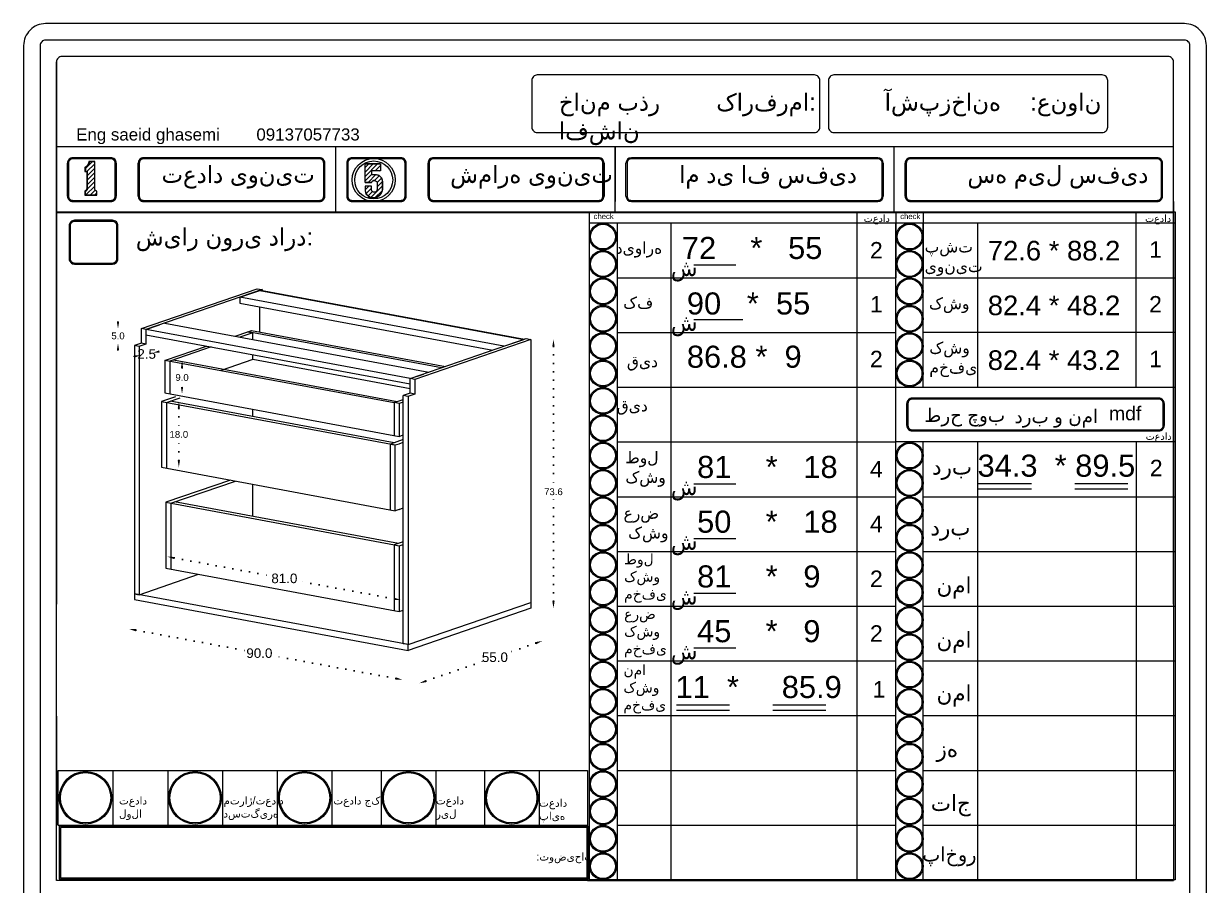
# Model space of a CAD drawing. Header units: inches. Extents: x -1979 to 7680, y -968 to 3127.
# Drawn here: x 2862 to 3294, y 2812.1 to 3126.9 of the extents above; entities that cross this region are included whole.
import ezdxf

# ---------------------------------------------------------------- set-up
doc = ezdxf.new("R2010")
doc.units = ezdxf.units.IN
doc.header["$MEASUREMENT"] = 0
doc.linetypes.add('ACAD_ISO07W100', pattern=[3, 0, -3])
doc.styles.get("Standard").update_dxf_attribs({"font": 'arial.ttf'})
doc.dimstyles.new('Copy of Standard', dxfattribs={"dimtxt": 2.5, "dimasz": 2.5, "dimexe": 0.18, "dimexo": 0.0625, "dimgap": 0.09, "dimtad": 0, "dimtih": 1, "dimtoh": 1, "dimdec": 1, "dimzin": 0, "dimdsep": 46, "dimtxsty": 'Standard', "dimcen": 0.09, "dimse1": 1, "dimse2": 1, "dimadec": 0, "dimazin": 0, "dimtfac": 1, "dimtdec": 1, "dimtix": 1, "dimtofl": 0, "dimtmove": 0, "dimatfit": 3, "dimfxl": 1, "dimtolj": 1, "dimtzin": 0, "dimarcsym": 0})
doc.dimstyles.get("Standard").update_dxf_attribs({"dimtxt": 3.5, "dimasz": 2.5, "dimexe": 0.18, "dimexo": 0.0625, "dimgap": 0.09, "dimtad": 0, "dimtih": 1, "dimtoh": 1, "dimdec": 1, "dimzin": 0, "dimdsep": 46, "dimtxsty": 'Standard', "dimcen": 0.09, "dimse1": 1, "dimse2": 1, "dimadec": 0, "dimazin": 0, "dimtfac": 1, "dimtdec": 1, "dimtix": 1, "dimtofl": 0, "dimtmove": 0, "dimatfit": 3, "dimfxl": 1, "dimtolj": 1, "dimtzin": 0, "dimarcsym": 0})

# ---------------------------------------------------------------- blocks, each defined once
blk = doc.blocks.new('*D132')
at = {"color": 0, "linetype": 'ACAD_ISO07W100', "lineweight": -2, "transparency": 16777216}
for p, q in [((3055.5, 3009.02), (3055.5, 2957.26)), ((3055.5, 2915.88), (3055.5, 2954.53))]:
    blk.add_line(p, q, dxfattribs=at)
at = {"color": 0, "transparency": 16777216}
for points in [[(3055.09, 3009.02), (3055.92, 3009.02), (3055.5, 3011.52)], [(3055.09, 2915.88), (3055.92, 2915.88), (3055.5, 2913.38)]]:
    blk.add_solid(points, dxfattribs=at)
at = {"layer": 'Defpoints', "color": 0, "transparency": 16777216}
for p in [(3047.29, 3011.52), (3055.5, 3011.52), (3047.29, 2913.38)]:
    blk.add_point(p, dxfattribs=at)
at = {"color": 0, "lineweight": 20, "transparency": 16777216, "insert": (3055.5, 2955.9), "char_height": 2.5, "attachment_point": 5}
blk.add_mtext('\\A1;73.6', dxfattribs=at)
blk = doc.blocks.new('*D133')
at = {"color": 0, "linetype": 'ACAD_ISO07W100', "lineweight": -2, "transparency": 16777216}
for p, q in [((3049.05, 2900.59), (3038.74, 2897.04)), ((3008.91, 2886.76), (3029.48, 2893.85))]:
    blk.add_line(p, q, dxfattribs=at)
at = {"color": 0, "transparency": 16777216}
for points in [[(3048.91, 2900.98), (3049.19, 2900.2), (3051.41, 2901.4)], [(3008.77, 2887.15), (3009.04, 2886.37), (3006.54, 2885.95)]]:
    blk.add_solid(points, dxfattribs=at)
at = {"layer": 'Defpoints', "color": 0, "transparency": 16777216}
for p in [(3047.29, 2913.38), (3002.42, 2897.92), (3006.54, 2885.95)]:
    blk.add_point(p, dxfattribs=at)
at = {"color": 0, "lineweight": 20, "transparency": 16777216, "insert": (3034.11, 2895.44), "char_height": 3.5, "attachment_point": 5}
blk.add_mtext('\\A1;55.0', dxfattribs=at)
blk = doc.blocks.new('*D134')
at = {"color": 0, "linetype": 'ACAD_ISO07W100', "lineweight": -2, "transparency": 16777216}
for p, q in [((2902.91, 2905.34), (2943.45, 2897.8)), ((2997.97, 2887.67), (2952.71, 2896.08))]:
    blk.add_line(p, q, dxfattribs=at)
at = {"color": 0, "transparency": 16777216}
for points in [[(2902.99, 2905.75), (2902.83, 2904.93), (2900.45, 2905.79)], [(2998.05, 2888.08), (2997.89, 2887.26), (3000.43, 2887.22)]]:
    blk.add_solid(points, dxfattribs=at)
at = {"layer": 'Defpoints', "color": 0, "transparency": 16777216}
for p in [(2902.44, 2916.5), (2900.45, 2905.79), (3002.42, 2897.92)]:
    blk.add_point(p, dxfattribs=at)
at = {"color": 0, "lineweight": 20, "transparency": 16777216, "insert": (2948.08, 2896.94), "char_height": 3.5, "attachment_point": 5}
blk.add_mtext('\\A1;90.0', dxfattribs=at)
blk = doc.blocks.new('*D136')
at = {"color": 0, "linetype": 'ACAD_ISO07W100', "lineweight": -2, "transparency": 16777216}
for p, q in [((2918.67, 2986.34), (2918.67, 2978.2)), ((2918.67, 2967.34), (2918.67, 2975.47))]:
    blk.add_line(p, q, dxfattribs=at)
at = {"color": 0, "transparency": 16777216}
for points in [[(2918.25, 2986.34), (2919.08, 2986.34), (2918.67, 2988.84)], [(2918.25, 2967.34), (2919.08, 2967.34), (2918.67, 2964.84)]]:
    blk.add_solid(points, dxfattribs=at)
at = {"layer": 'Defpoints', "color": 0, "transparency": 16777216}
for p in [(2912.38, 2988.84), (2918.67, 2988.84), (2912.38, 2964.84)]:
    blk.add_point(p, dxfattribs=at)
at = {"color": 0, "lineweight": 20, "transparency": 16777216, "insert": (2918.67, 2976.84), "char_height": 2.5, "width": 7.9863, "attachment_point": 5}
blk.add_mtext('\\A1;18.0', dxfattribs=at)
blk = doc.blocks.new('*D129')
at = {"color": 0, "linetype": 'ACAD_ISO07W100', "lineweight": -2, "transparency": 16777216}
for p, q in [((2919.83, 3001.08), (2919.83, 2999)), ((2919.83, 2994.19), (2919.83, 2996.27))]:
    blk.add_line(p, q, dxfattribs=at)
at = {"color": 0, "transparency": 16777216}
for points in [[(2919.41, 3001.08), (2920.24, 3001.08), (2919.83, 3003.58)], [(2919.41, 2994.19), (2920.24, 2994.19), (2919.83, 2991.69)]]:
    blk.add_solid(points, dxfattribs=at)
at = {"layer": 'Defpoints', "color": 0, "transparency": 16777216}
for p in [(2915.32, 3003.58), (2919.83, 3003.58), (2915.32, 2991.69)]:
    blk.add_point(p, dxfattribs=at)
at = {"color": 0, "lineweight": 20, "transparency": 16777216, "insert": (2919.83, 2997.64), "char_height": 2.5, "attachment_point": 5}
blk.add_mtext('\\A1;9.0', dxfattribs=at)
blk = doc.blocks.new('*D135')
at = {"color": 0, "linetype": 'ACAD_ISO07W100', "lineweight": -2, "transparency": 16777216}
for p, q in [((2917.01, 2931.71), (2952.57, 2925.1)), ((2997.4, 2916.77), (2961.84, 2923.38))]:
    blk.add_line(p, q, dxfattribs=at)
at = {"color": 0, "transparency": 16777216}
for points in [[(2917.08, 2932.12), (2916.93, 2931.3), (2914.55, 2932.16)], [(2997.48, 2917.18), (2997.33, 2916.36), (2999.86, 2916.31)]]:
    blk.add_solid(points, dxfattribs=at)
at = {"layer": 'Defpoints', "color": 0, "transparency": 16777216}
for p in [(2913.77, 2927.98), (2999.86, 2916.31), (2999.09, 2912.13)]:
    blk.add_point(p, dxfattribs=at)
at = {"color": 0, "lineweight": 20, "transparency": 16777216, "insert": (2957.21, 2924.24), "char_height": 3.5, "attachment_point": 5}
blk.add_mtext('\\A1;81.0', dxfattribs=at)
blk = doc.blocks.new('*D130')
at = {"color": 0, "linetype": 'ACAD_ISO07W100', "lineweight": -2, "transparency": 16777216}
for p, q in [((2896.44, 3018.02), (2896.44, 3020.52)), ((2896.44, 3007.66), (2896.44, 3005.16))]:
    blk.add_line(p, q, dxfattribs=at)
at = {"color": 0, "transparency": 16777216}
for points in [[(2896.02, 3018.02), (2896.86, 3018.02), (2896.44, 3015.52)], [(2896.02, 3007.66), (2896.86, 3007.66), (2896.44, 3010.16)]]:
    blk.add_solid(points, dxfattribs=at)
at = {"layer": 'Defpoints', "color": 0, "transparency": 16777216}
for p in [(2905, 3015.52), (2896.44, 3010.16), (2905, 3010.16)]:
    blk.add_point(p, dxfattribs=at)
at = {"color": 0, "lineweight": 20, "transparency": 16777216, "insert": (2896.44, 3012.84), "char_height": 2.5, "attachment_point": 5}
blk.add_mtext('\\A1;5.0', dxfattribs=at)
blk = doc.blocks.new('*D131')
at = {"color": 0, "linetype": 'ACAD_ISO07W100', "lineweight": -2, "transparency": 16777216}
for p, q in [((2911.54, 3007.14), (2913.99, 3007.64)), ((2902.27, 3005.27), (2899.82, 3004.77))]:
    blk.add_line(p, q, dxfattribs=at)
at = {"color": 0, "transparency": 16777216}
for points in [[(2911.46, 3007.55), (2911.62, 3006.73), (2909.09, 3006.65)], [(2902.19, 3005.68), (2902.35, 3004.86), (2904.72, 3005.76)]]:
    blk.add_solid(points, dxfattribs=at)
at = {"layer": 'Defpoints', "color": 0, "transparency": 16777216}
for p in [(2904.07, 3008.97), (2908.44, 3009.86), (2904.72, 3005.76)]:
    blk.add_point(p, dxfattribs=at)
at = {"color": 0, "lineweight": 20, "transparency": 16777216, "insert": (2906.91, 3006.21), "char_height": 3.5, "attachment_point": 5}
blk.add_mtext('\\A1;2.5', dxfattribs=at)

msp = doc.modelspace()

# ---------------------------------------------------------------- hatches: boundary and pattern name
at = {"lineweight": 20}
h = msp.add_hatch(dxfattribs=at)
h.set_pattern_fill('ANSI31', color=256, scale=9.218651)
h.set_pattern_definition([(45, (2138.7197, 3615.54), (-0.8148213, 0.8148213), [])])
h.paths.add_polyline_path([(2888.49, 3065.79), (2888.4, 3065.83), (2888.31, 3065.89), (2888.23, 3065.95), (2888.16, 3066.02), (2888.1, 3066.1), (2888.05, 3066.19), (2888.01, 3066.28), (2887.98, 3066.37), (2887.96, 3066.47), (2887.96, 3066.57), (2887.96, 3076.5), (2886.1, 3076.5), (2886.07, 3076.27), (2886.02, 3076.04), (2885.95, 3075.81), (2885.87, 3075.6), (2885.76, 3075.39), (2885.64, 3075.19), (2885.5, 3075), (2885.35, 3074.83), (2885.18, 3074.67), (2884.99, 3074.52), (2884.8, 3074.39), (2884.59, 3074.28), (2884.59, 3072.87), (2885, 3072.87), (2885.31, 3072.85), (2885.31, 3066.61), (2885.29, 3066.51), (2885.27, 3066.42), (2885.24, 3066.33), (2885.2, 3066.24), (2885.14, 3066.16), (2885.08, 3066.08), (2885.02, 3066.01), (2884.94, 3065.95), (2884.86, 3065.89), (2884.78, 3065.85), (2884.69, 3065.81), (2884.59, 3065.78), (2884.59, 3064.36), (2888.68, 3064.36), (2888.68, 3065.74), (2888.58, 3065.76)])
h = msp.add_hatch(dxfattribs=at)
h.set_pattern_fill('ANSI31', color=256, scale=9.218651)
h.set_pattern_definition([(45, (2311.8577, 3615.2069), (-0.8148213, 0.8148213), [])])
h.paths.add_polyline_path([(2992.4, 3070.82), (2992.17, 3071.07), (2991.91, 3071.29), (2991.62, 3071.48), (2991.31, 3071.63), (2991.04, 3071.72), (2990.73, 3071.79), (2990.36, 3071.82), (2989.01, 3071.82), (2989.01, 3073.13), (2992.29, 3073.13), (2992.29, 3075.65), (2986.69, 3075.65), (2986.69, 3068.89), (2989.01, 3068.89), (2989.1, 3069.1), (2989.23, 3069.28), (2989.39, 3069.42), (2989.58, 3069.53), (2989.79, 3069.6), (2990.03, 3069.63), (2990.28, 3069.6), (2990.49, 3069.53), (2990.68, 3069.42), (2990.85, 3069.27), (2990.98, 3069.09), (2991.07, 3068.89), (2991.07, 3066.31), (2991.03, 3066.05), (2990.93, 3065.8), (2990.77, 3065.59), (2990.56, 3065.43), (2990.32, 3065.33), (2990.06, 3065.29), (2989.79, 3065.33), (2989.55, 3065.43), (2989.32, 3065.61), (2989.14, 3065.84), (2989.04, 3066.08), (2989.01, 3066.34), (2989.01, 3067.6), (2986.69, 3067.6), (2986.69, 3066.31), (2986.72, 3065.89), (2986.8, 3065.48), (2986.92, 3065.13), (2987.11, 3064.76), (2987.35, 3064.42), (2987.62, 3064.11), (2987.94, 3063.84), (2988.29, 3063.62), (2988.66, 3063.44), (2989.06, 3063.32), (2989.47, 3063.25), (2989.88, 3063.24), (2990.27, 3063.31), (2990.64, 3063.43), (2991.01, 3063.59), (2991.35, 3063.78), (2991.67, 3064.01), (2991.96, 3064.27), (2992.23, 3064.56), (2992.46, 3064.88), (2992.66, 3065.22), (2992.82, 3065.58), (2992.94, 3065.95), (2993.02, 3066.34), (2993.02, 3068.89), (2993.02, 3069.24), (2992.98, 3069.58), (2992.89, 3069.91), (2992.77, 3070.23), (2992.6, 3070.54)])

# ---------------------------------------------------------------- linework, layer by layer
for p, q in [((2873.98, 2813.94), (2873.98, 3112.91)), ((3281.98, 3081.94), (2873.98, 3081.94)), ((2873.98, 2902.96), (2873.98, 3081.94)), ((2975.98, 3057.94), (2975.98, 3081.94)), ((3077.98, 3057.94), (3077.98, 3081.94)), ((3077.98, 3081.94), (3077.98, 3061.94)), ((3179.98, 3057.94), (3179.98, 3081.94)), ((2877.98, 3063.94), (2877.98, 3075.94)), ((2893.83, 3077.94), (2879.98, 3077.94)), ((2895.83, 3075.94), (2895.83, 3063.94)), ((2903.83, 3063.94), (2903.83, 3075.94)), ((2969.98, 3077.94), (2905.83, 3077.94)), ((2971.98, 3063.94), (2971.98, 3075.94)), ((2979.98, 3075.94), (2979.98, 3063.94)), ((2999.69, 3077.94), (2981.98, 3077.94)), ((3001.69, 3063.94), (3001.69, 3075.94)), ((3009.69, 3063.94), (3009.69, 3075.94)), ((3071.98, 3077.94), (3011.69, 3077.94)), ((3073.98, 3075.94), (3073.98, 3063.94)), ((3081.98, 3063.94), (3081.98, 3075.94)), ((3173.98, 3077.94), (3083.98, 3077.94)), ((3175.98, 3075.94), (3175.98, 3063.94)), ((3183.98, 3063.94), (3183.98, 3075.94)), ((3275.98, 3077.94), (3185.98, 3077.94)), ((3277.98, 3063.94), (3277.98, 3075.94)), ((2884.59, 3074.28), (2884.59, 3072.87)), ((2989.04, 3073.13), (2989.04, 3071.84)), ((2992.29, 3075.65), (2992.29, 3073.13)), ((2986.69, 3068.89), (2989.01, 3068.89)), ((2990.06, 3069.63), (2990.28, 3069.6)), ((2990.28, 3069.6), (2990.49, 3069.53)), ((2990.49, 3069.53), (2990.68, 3069.42)), ((2990.68, 3069.42), (2990.85, 3069.27)), ((2990.85, 3069.27), (2990.98, 3069.09)), ((2990.98, 3069.09), (2991.07, 3068.89)), ((2991.07, 3068.89), (2991.07, 3066.31)), ((2884.59, 3064.36), (2888.68, 3064.36)), ((2989.55, 3065.43), (2989.34, 3065.59)), ((2989.79, 3065.33), (2989.55, 3065.43)), ((2990.06, 3065.29), (2989.79, 3065.33)), ((2990.32, 3065.33), (2990.06, 3065.29)), ((2990.56, 3065.43), (2990.32, 3065.33)), ((2990.77, 3065.59), (2990.56, 3065.43)), ((2990.93, 3065.8), (2990.77, 3065.59)), ((2991.03, 3066.05), (2990.93, 3065.8)), ((2991.07, 3066.31), (2991.03, 3066.05)), ((2879.98, 3061.94), (2893.83, 3061.94)), ((2969.98, 3061.94), (2905.83, 3061.94)), ((2981.98, 3061.94), (2999.69, 3061.94)), ((3071.98, 3061.94), (3011.69, 3061.94)), ((3083.98, 3061.94), (3173.98, 3061.94)), ((3185.98, 3061.94), (3275.98, 3061.94)), ((3281.98, 3061.94), (3281.98, 2813.94)), ((2873.98, 3057.94), (3281.98, 3057.94)), ((3068.59, 3058.11), (3068.59, 3054.11)), ((3068.64, 2814.24), (3068.64, 3054.24)), ((3166.41, 2814.11), (3166.41, 3058.11)), ((3180.59, 3058.11), (3180.59, 3034.11)), ((3190.59, 3058.11), (3190.59, 3034.11)), ((3268.37, 2994.11), (3268.37, 3058.11)), ((3068.59, 3054.11), (3282.59, 3054.11)), ((3078.85, 2814.11), (3078.85, 3054.11)), ((3098.4, 3054.11), (3098.4, 2814.11)), ((3180.59, 2898.11), (3180.59, 3054.11)), ((3180.59, 2814.11), (3180.59, 3054.11)), ((3190.59, 3014.11), (3190.59, 3054.11)), ((3190.59, 2994.11), (3190.59, 3054.11)), ((3190.59, 2994.11), (3190.59, 3054.11)), ((3190.59, 3054.11), (3190.59, 3034.11)), ((3210.4, 3054.11), (3210.4, 2994.11)), ((3106.75, 3038.86), (3122.08, 3038.86)), ((3078.85, 3034.11), (3180.59, 3034.11)), ((3190.59, 3034.11), (3282.59, 3034.11)), ((3106.75, 3018.86), (3124.63, 3018.86)), ((3078.85, 3014.11), (3180.59, 3014.11)), ((3282.59, 3014.11), (3190.59, 3014.11)), ((3282.59, 3014.11), (3190.59, 3014.11)), ((3078.85, 2994.11), (3282.59, 2994.11)), ((3276.59, 2990.11), (3186.59, 2990.11)), ((3184.59, 2980.11), (3184.59, 2988.11)), ((3278.59, 2988.11), (3278.59, 2980.11)), ((3276.59, 2978.11), (3186.59, 2978.11)), ((3078.85, 2974.11), (3180.59, 2974.11)), ((3282.59, 2974.11), (3180.59, 2974.11)), ((3190.59, 2814.11), (3190.59, 2974.11)), ((3210.4, 2974.11), (3210.4, 2874.11)), ((3268.37, 2974.11), (3268.37, 2814.11)), ((3106.75, 2958.86), (3122.08, 2958.86)), ((3210.79, 2958.96), (3230.13, 2958.96)), ((3210.79, 2956.94), (3230.13, 2956.94)), ((3245.97, 2958.96), (3265.3, 2958.96)), ((3245.97, 2956.94), (3265.3, 2956.94)), ((3078.85, 2954.11), (3180.59, 2954.11)), ((3078.85, 2954.11), (3098.4, 2954.11)), ((3190.59, 2954.11), (3282.59, 2954.11)), ((3210.4, 2954.11), (3210.4, 2854.11)), ((3106.75, 2938.86), (3122.08, 2938.86)), ((3078.85, 2934.11), (3098.4, 2934.11)), ((3078.85, 2934.11), (3180.59, 2934.11)), ((3166.41, 2934.11), (3180.59, 2934.11)), ((3190.59, 2934.11), (3282.59, 2934.11)), ((3210.4, 2934.11), (3210.4, 2834.11)), ((3106.75, 2918.86), (3122.08, 2918.86)), ((3078.85, 2914.11), (3180.59, 2914.11)), ((3190.59, 2914.11), (3282.59, 2914.11)), ((3210.4, 2914.11), (3210.4, 2814.11)), ((3106.75, 2898.86), (3122.08, 2898.86)), ((3078.85, 2894.11), (3180.59, 2894.11)), ((3190.59, 2894.11), (3282.59, 2894.11)), ((3100.47, 2878.11), (3119.81, 2878.11)), ((3135.64, 2878.11), (3154.98, 2878.11)), ((2873.98, 2873.94), (2873.98, 2833.94)), ((3078.85, 2874.11), (3180.59, 2874.11)), ((3100.47, 2876.09), (3119.81, 2876.09)), ((3135.64, 2876.09), (3154.98, 2876.09)), ((3190.59, 2874.11), (3282.59, 2874.11)), ((2874.59, 2854.11), (3067.97, 2854.11)), ((2874.59, 2834.11), (2874.59, 2854.11)), ((2894.59, 2854.11), (2894.59, 2834.11)), ((2914.59, 2854.11), (2914.59, 2834.11)), ((2934.59, 2854.11), (2934.59, 2834.11)), ((2954.59, 2854.11), (2954.59, 2834.11)), ((2974.59, 2854.11), (2974.59, 2834.11)), ((2992.58, 2854.11), (2992.58, 2834.11)), ((3012.58, 2854.11), (3012.58, 2834.11)), ((3030.26, 2854.11), (3030.26, 2834.11)), ((3050.26, 2854.11), (3050.26, 2834.11)), ((3067.97, 2854.11), (3067.97, 2834.11)), ((3078.85, 2854.11), (3180.59, 2854.11)), ((3190.59, 2854.11), (3282.59, 2854.11)), ((2874.59, 2834.11), (3067.97, 2834.11)), ((3078.85, 2834.11), (3180.59, 2834.11)), ((3190.59, 2834.11), (3282.59, 2834.11)), ((3067.98, 2813.94), (2873.98, 2813.94)), ((3067.98, 2813.94), (3179.98, 2813.94)), ((3067.98, 2813.94), (3281.98, 2813.94)), ((3068.59, 2814.11), (3180.59, 2814.11))]:
    msp.add_line(p, q, dxfattribs=at)
at = {"linetype": 'Continuous', "lineweight": 20, "extrusion": (5.55112e-17, 0.967466, 0.253002)}
for p, q in [((2905, 3015.52), (2947.31, 3030.09)), ((2949.09, 3029.76), (2906.63, 3015.14)), ((2940.93, 3026.95), (2948.27, 3029.48)), ((2947.31, 3030.09), (2949.09, 3029.76)), ((2948.27, 3029.48), (2948.52, 3029.57)), ((2948.27, 3029.48), (3044.7, 3011.57)), ((3044.7, 3011.57), (2948.27, 3029.48)), ((2948.52, 3029.57), (3044.94, 3011.65)), ((2949.09, 3029.76), (2949.09, 3029.46)), ((3037.35, 3009.04), (2940.93, 3026.95)), ((2940.93, 3026.95), (2940.93, 3024.82)), ((2940.93, 3024.82), (3033.33, 3007.65)), ((2948.27, 3014.27), (2948.27, 3023.45)), ((2905, 3013.56), (2905, 3015.52)), ((2905, 3010.16), (2905, 3015.52)), ((2906.63, 3015.21), (2905, 3015.52)), ((2906.63, 3015.14), (2911.56, 3016.83)), ((2913.53, 3017.51), (3009.95, 2999.6)), ((2906.63, 3015.21), (2906.63, 3009.86)), ((2906.63, 3013.25), (3003.2, 2995.31)), ((3003.2, 2997.27), (2906.78, 3015.19)), ((2939.2, 3012.74), (2943.87, 3014.35)), ((2945.65, 3014.02), (2940.98, 3012.41)), ((2943.87, 3014.35), (2945.26, 3014.83)), ((2943.87, 3014.35), (2945.65, 3014.02)), ((3014.63, 3001.21), (2943.87, 3014.35)), ((2945.26, 3014.83), (3016.01, 3001.69)), ((2945.65, 3011.54), (2945.65, 3014.02)), ((3003.2, 2997.27), (3045.51, 3011.85)), ((3047.29, 3011.52), (3004.83, 2996.89)), ((3037.35, 3009.04), (3044.7, 3011.57)), ((3044.94, 3011.65), (3044.7, 3011.57)), ((3045.51, 3011.85), (3047.29, 3011.52)), ((3047.29, 3011.52), (3047.29, 2915.51)), ((2905, 3010.16), (2902.44, 3009.28)), ((2902.44, 3009.28), (2902.44, 2918.63)), ((2904.07, 3008.97), (2902.44, 3009.28)), ((2906.63, 3009.86), (2904.07, 3008.97)), ((2904.22, 3009.02), (2904.22, 2918.3)), ((2906.63, 3009.86), (2905, 3010.16)), ((2913.77, 3003.98), (2928.75, 3009.14)), ((2930.52, 3008.81), (2915.32, 3003.58)), ((2913.54, 3003.91), (2913.77, 3003.98)), ((2997.31, 2988.34), (2913.54, 3003.91)), ((2913.54, 3003.91), (2913.54, 2992.03)), ((2915.32, 3003.58), (2915.32, 2991.69)), ((2916.71, 3004.05), (2998.47, 2988.86)), ((2945.65, 3004.16), (2934.16, 3000.2)), ((2945.65, 3004.16), (2945.65, 3006)), ((3003.2, 2993.46), (2945.65, 3004.16)), ((3003.2, 2997.27), (3007.98, 2998.92)), ((3004.83, 2996.97), (3003.12, 2997.29)), ((3003.2, 2995.31), (3003.2, 2997.27)), ((3003.2, 2991.91), (3003.2, 2997.27)), ((3004.83, 2996.97), (3004.83, 2991.61)), ((2913.54, 2992.03), (2999.09, 2976.13)), ((2917.41, 2990.57), (2913.77, 2989.32)), ((2914.16, 2988.51), (2919.19, 2990.24)), ((2997.31, 2988.46), (3000.64, 2989.61)), ((3003.2, 2991.91), (3000.64, 2991.03)), ((3000.64, 2900.38), (3000.64, 2991.03)), ((3002.27, 2990.73), (3000.64, 2991.03)), ((3004.83, 2991.61), (3002.27, 2990.73)), ((3002.42, 2990.78), (3002.42, 2900.05)), ((3004.83, 2991.61), (3003.2, 2991.91)), ((2913.77, 2989.32), (2912.38, 2988.84)), ((2912.38, 2988.84), (2997.7, 2972.99)), ((2912.38, 2988.84), (2912.38, 2964.84)), ((2914.16, 2988.51), (2914.16, 2964.51)), ((2914.16, 2988.51), (2914.16, 2985.17)), ((2997.31, 2973.79), (2915.55, 2988.99)), ((2945.65, 2983.39), (2945.65, 2986.06)), ((2999.09, 2988.13), (2997.31, 2988.46)), ((2997.31, 2988.46), (2997.31, 2976.46)), ((3000.64, 2988.67), (2999.09, 2988.13)), ((2999.09, 2988.13), (2999.09, 2976.13)), ((2999.09, 2988.13), (2999.09, 2976.13)), ((2999.09, 2976.13), (3000.64, 2976.67)), ((2995.83, 2973.33), (2997.6, 2973)), ((2995.83, 2973.33), (2995.83, 2949.33)), ((3000.64, 2974.94), (2995.92, 2973.32)), ((2997.6, 2973), (2997.6, 2949)), ((2997.7, 2972.99), (2999.09, 2973.46)), ((2999.09, 2973.46), (3000.64, 2974)), ((2912.38, 2964.84), (2997.7, 2948.98)), ((2937.53, 2960.16), (2913.96, 2952.05)), ((2915.74, 2951.72), (2939.31, 2959.83)), ((2945.65, 2946.89), (2945.65, 2958.66)), ((2913.96, 2952.05), (2997.46, 2936.53)), ((2913.96, 2952.05), (2913.96, 2927.94)), ((2915.74, 2951.72), (2915.74, 2927.61)), ((2998.88, 2937), (2917.12, 2952.19)), ((2999.09, 2949.46), (2997.7, 2948.98)), ((2999.09, 2949.46), (3000.64, 2950)), ((3000.64, 2937.61), (2997.31, 2936.46)), ((2997.31, 2936.46), (2999.09, 2936.13)), ((2997.31, 2936.46), (2997.31, 2912.46)), ((2999.09, 2936.13), (3000.64, 2936.66)), ((2999.09, 2936.13), (2999.09, 2912.13)), ((2999.09, 2936.13), (2999.09, 2912.13)), ((2904.22, 2918.3), (2925.82, 2925.74)), ((2913.96, 2927.94), (2999.09, 2912.13)), ((2902.44, 2918.63), (2904.22, 2918.3)), ((3002.42, 2900.05), (2902.44, 2918.63)), ((2902.44, 2918.63), (2902.44, 2916.5)), ((2902.44, 2916.5), (3002.42, 2897.92)), ((2999.09, 2912.13), (3000.64, 2912.66)), ((3002.42, 2900.05), (3047.29, 2915.51)), ((3002.42, 2900.05), (3047.29, 2915.51)), ((3047.29, 2913.38), (3002.42, 2897.92)), ((3047.29, 2915.51), (3047.29, 2913.38)), ((3002.42, 2900.05), (3000.64, 2900.38)), ((3002.42, 2897.92), (3002.42, 2900.05))]:
    msp.add_line(p, q, dxfattribs=at)
at = {"lineweight": 20}
for points in [[(2869.98, 2520.91), (3285.98, 2520.91, 0.414214), (3293.98, 2528.91), (3293.98, 3118.91, 0.414214), (3285.98, 3126.91), (2869.98, 3126.91, 0.414214), (2861.98, 3118.91), (2861.98, 2528.91, 0.414214)], [(2869.98, 2526.91), (3285.98, 2526.91, 0.414214), (3287.98, 2528.91), (3287.98, 3118.91, 0.414214), (3285.98, 3120.91), (2869.98, 3120.91, 0.414214), (2867.98, 3118.91), (2867.98, 2528.91, 0.414214)], [(3152.83, 3106.16, 0.414214), (3150.83, 3108.16), (3049.59, 3108.16, 0.414214), (3047.59, 3106.16), (3047.59, 3089.12, 0.414214), (3049.59, 3087.12), (3150.83, 3087.12, 0.414214), (3152.83, 3089.12)], [(3157.96, 3087.12), (3255.96, 3087.12, 0.414214), (3257.96, 3089.12), (3257.96, 3106.16, 0.414214), (3255.96, 3108.16), (3157.96, 3108.16, 0.414214), (3155.96, 3106.16), (3155.96, 3089.12, 0.414214)], [(3257.96, 3106.16, 0.414214), (3255.96, 3108.16), (3157.96, 3108.16, 0.414214), (3155.96, 3106.16), (3155.96, 3089.12, 0.414214), (3157.96, 3087.12), (3255.96, 3087.12, 0.414214), (3257.96, 3089.12)], [(2895.83, 3075.94, 0.414214), (2893.83, 3077.94), (2879.98, 3077.94, 0.414214), (2877.98, 3075.94), (2877.98, 3063.94, 0.414214), (2879.98, 3061.94), (2893.83, 3061.94, 0.414214), (2895.83, 3063.94)], [(2895.43, 3075.94, 0.414214), (2893.83, 3077.54), (2879.98, 3077.54, 0.414214), (2878.38, 3075.94), (2878.38, 3063.94, 0.414214), (2879.98, 3062.34), (2893.83, 3062.34, 0.414214), (2895.43, 3063.94)], [(2971.98, 3075.94, 0.414214), (2969.98, 3077.94), (2905.83, 3077.94, 0.414214), (2903.83, 3075.94), (2903.83, 3063.94, 0.414214), (2905.83, 3061.94), (2969.98, 3061.94, 0.414214), (2971.98, 3063.94)], [(2971.58, 3075.94, 0.414214), (2969.98, 3077.54), (2905.83, 3077.54, 0.414214), (2904.23, 3075.94), (2904.23, 3063.94, 0.414214), (2905.83, 3062.34), (2969.98, 3062.34, 0.414214), (2971.58, 3063.94)], [(3001.69, 3075.94, 0.414214), (2999.69, 3077.94), (2981.98, 3077.94, 0.414214), (2979.98, 3075.94), (2979.98, 3063.94, 0.414214), (2981.98, 3061.94), (2999.69, 3061.94, 0.414214), (3001.69, 3063.94)], [(3001.29, 3075.94, 0.414214), (2999.69, 3077.54), (2981.98, 3077.54, 0.414214), (2980.38, 3075.94), (2980.38, 3063.94, 0.414214), (2981.98, 3062.34), (2999.69, 3062.34, 0.414214), (3001.29, 3063.94)], [(3073.98, 3075.94, 0.414214), (3071.98, 3077.94), (3011.69, 3077.94, 0.414214), (3009.69, 3075.94), (3009.69, 3063.94, 0.414214), (3011.69, 3061.94), (3071.98, 3061.94, 0.414214), (3073.98, 3063.94)], [(3073.58, 3075.94, 0.414214), (3071.98, 3077.54), (3011.69, 3077.54, 0.414214), (3010.09, 3075.94), (3010.09, 3063.94, 0.414214), (3011.69, 3062.34), (3071.98, 3062.34, 0.414214), (3073.58, 3063.94)], [(3175.58, 3075.94, 0.414214), (3173.98, 3077.54), (3083.98, 3077.54, 0.414214), (3082.38, 3075.94), (3082.38, 3063.94, 0.414214), (3083.98, 3062.34), (3173.98, 3062.34, 0.414214), (3175.58, 3063.94)], [(3277.98, 3075.94, 0.414214), (3275.98, 3077.94), (3185.98, 3077.94, 0.414214), (3183.98, 3075.94), (3183.98, 3063.94, 0.414214), (3185.98, 3061.94), (3275.98, 3061.94, 0.414214), (3277.98, 3063.94)], [(3277.58, 3075.94, 0.414214), (3275.98, 3077.54), (3185.98, 3077.54, 0.414214), (3184.38, 3075.94), (3184.38, 3063.94, 0.414214), (3185.98, 3062.34), (3275.98, 3062.34, 0.414214), (3277.58, 3063.94)], [(2896.43, 3053.07, 0.414214), (2894.43, 3055.07), (2880.59, 3055.07, 0.414214), (2878.59, 3053.07), (2878.59, 3041.07, 0.414214), (2880.59, 3039.07), (2894.43, 3039.07, 0.414214), (2896.43, 3041.07)], [(2896.43, 3053.07, 0.414214), (2894.43, 3055.07), (2880.59, 3055.07, 0.414214), (2878.59, 3053.07), (2878.59, 3041.07, 0.414214), (2880.59, 3039.07), (2894.43, 3039.07, 0.414214), (2896.43, 3041.07)], [(2896.03, 3053.07, 0.414214), (2894.43, 3054.67), (2880.59, 3054.67, 0.414214), (2878.99, 3053.07), (2878.99, 3041.07, 0.414214), (2880.59, 3039.47), (2894.43, 3039.47, 0.414214), (2896.03, 3041.07)], [(2896.03, 3053.07, 0.414214), (2894.43, 3054.67), (2880.59, 3054.67, 0.414214), (2878.99, 3053.07), (2878.99, 3041.07, 0.414214), (2880.59, 3039.47), (2894.43, 3039.47, 0.414214), (2896.03, 3041.07)], [(3278.59, 2988.11, 0.414214), (3276.59, 2990.11), (3186.59, 2990.11, 0.414214), (3184.59, 2988.11), (3184.59, 2980.11, 0.414214), (3186.59, 2978.11), (3276.59, 2978.11, 0.414214), (3278.59, 2980.11)], [(3278.19, 2988.11, 0.414214), (3276.59, 2989.71), (3186.59, 2989.71, 0.414214), (3184.99, 2988.11), (3184.99, 2980.11, 0.414214), (3186.59, 2978.51), (3276.59, 2978.51, 0.414214), (3278.19, 2980.11)]]:
    msp.add_lwpolyline(points, format="xyb", close=True, dxfattribs=at)
for points in [[(3281.98, 2914.89), (3281.98, 3112.91, 0.414214), (3279.98, 3114.91), (2875.98, 3114.91, 0.414214), (2873.98, 3112.91), (2873.98, 2914.89)], [(3152.83, 3106.16, 0.414214), (3150.83, 3108.16), (3049.59, 3108.16, 0.414214), (3047.59, 3106.16), (3047.59, 3089.12, 0.414214), (3049.59, 3087.12), (3150.83, 3087.12, 0.414214), (3152.83, 3089.12), (3152.83, 3106.16)]]:
    msp.add_lwpolyline(points, format="xyb", dxfattribs=at)
for points in [[(2884.28, 3064.29), (2888.68, 3064.29), (2888.68, 3064.36), (2888.68, 3065.74), (2888.58, 3065.76), (2888.49, 3065.79), (2888.4, 3065.83), (2888.31, 3065.89), (2888.23, 3065.95), (2888.16, 3066.02), (2888.1, 3066.1), (2888.05, 3066.19), (2888.01, 3066.28), (2887.98, 3066.37), (2887.96, 3066.47), (2887.96, 3066.57), (2887.96, 3076.5), (2887.96, 3076.56), (2885.79, 3076.56), (2885.77, 3076.32), (2885.72, 3076.09), (2885.65, 3075.86), (2885.56, 3075.65), (2885.46, 3075.43), (2885.33, 3075.23), (2885.19, 3075.04), (2885.04, 3074.87), (2884.87, 3074.71), (2884.68, 3074.56), (2884.48, 3074.43), (2884.28, 3074.32), (2884.28, 3072.87), (2884.59, 3072.87), (2885, 3072.87), (2885, 3066.57), (2884.98, 3066.47), (2884.96, 3066.38), (2884.93, 3066.29), (2884.89, 3066.2), (2884.83, 3066.11), (2884.77, 3066.04), (2884.71, 3065.97), (2884.63, 3065.9), (2884.55, 3065.85), (2884.46, 3065.8), (2884.37, 3065.76), (2884.28, 3065.74), (2884.28, 3064.29), (2884.59, 3064.36), (2884.59, 3065.78), (2884.69, 3065.81), (2884.78, 3065.85), (2884.86, 3065.89), (2884.94, 3065.95), (2885.02, 3066.01), (2885.08, 3066.08), (2885.14, 3066.16), (2885.2, 3066.24), (2885.24, 3066.33), (2885.27, 3066.42), (2885.29, 3066.51), (2885.31, 3066.61), (2885.31, 3072.85), (2885, 3072.87)], [(2884.28, 3074.32), (2884.59, 3074.28), (2884.8, 3074.39), (2884.99, 3074.52), (2885.18, 3074.67), (2885.35, 3074.83), (2885.5, 3075), (2885.64, 3075.19), (2885.76, 3075.39), (2885.87, 3075.6), (2885.95, 3075.81), (2886.02, 3076.04), (2886.07, 3076.27), (2886.1, 3076.5)], [(2885.79, 3076.56), (2886.1, 3076.5), (2887.96, 3076.5)], [(2992.36, 3075.71), (2986.69, 3075.71), (2986.69, 3075.65)], [(2989.04, 3068.89), (2986.69, 3068.89), (2986.69, 3068.89), (2986.69, 3075.65), (2992.29, 3075.65), (2992.36, 3075.71), (2992.36, 3073.13), (2992.29, 3073.13), (2989.04, 3073.13), (2989.01, 3073.09), (2989.01, 3071.82), (2989.04, 3071.84), (2990.41, 3071.84), (2990.78, 3071.81), (2991.1, 3071.74), (2991.37, 3071.65), (2991.68, 3071.5), (2991.97, 3071.31), (2992.24, 3071.08), (2992.47, 3070.83), (2992.67, 3070.54)], [(2989.01, 3071.82), (2990.36, 3071.82), (2990.73, 3071.79), (2991.04, 3071.72), (2991.31, 3071.63), (2991.62, 3071.48), (2991.91, 3071.29), (2992.17, 3071.07), (2992.4, 3070.82), (2992.6, 3070.54), (2992.77, 3070.23), (2992.89, 3069.91), (2992.98, 3069.58), (2993.02, 3069.24), (2993.02, 3068.89), (2993.02, 3066.34), (2992.94, 3065.95), (2992.82, 3065.58), (2992.66, 3065.22), (2992.46, 3064.88), (2992.23, 3064.56), (2991.96, 3064.27), (2991.67, 3064.01), (2991.35, 3063.78), (2991.01, 3063.59), (2990.64, 3063.43), (2990.27, 3063.31), (2989.88, 3063.24), (2989.47, 3063.25), (2989.06, 3063.32), (2988.66, 3063.44), (2988.29, 3063.62), (2987.94, 3063.84), (2987.62, 3064.11), (2987.35, 3064.42), (2987.11, 3064.76), (2986.92, 3065.13)], [(2989.18, 3065.8), (2989.08, 3066.05), (2989.04, 3066.31), (2989.04, 3067.6), (2989.01, 3067.6), (2986.69, 3067.6), (2986.69, 3066.31), (2986.72, 3065.89), (2986.8, 3065.48)], [(2986.8, 3065.48), (2986.92, 3065.13), (2986.94, 3065.09), (2987.13, 3064.71), (2987.36, 3064.37), (2987.64, 3064.06), (2987.96, 3063.79), (2988.32, 3063.56), (2988.7, 3063.38), (2989.09, 3063.26), (2989.51, 3063.19), (2989.92, 3063.17), (2990.32, 3063.25), (2990.7, 3063.37), (2991.06, 3063.53), (2991.41, 3063.72), (2991.73, 3063.95), (2992.03, 3064.22), (2992.3, 3064.51), (2992.53, 3064.83), (2992.73, 3065.18), (2992.89, 3065.54), (2993.02, 3065.92), (2993.1, 3066.31), (2993.1, 3068.89), (2993.1, 3069.24), (2993.05, 3069.58), (2992.97, 3069.92), (2992.84, 3070.24), (2992.67, 3070.54)], [(2989.18, 3065.8), (2989.34, 3065.59), (2989.3, 3065.63), (2989.14, 3065.84), (2989.04, 3066.08), (2989.01, 3066.34), (2989.01, 3067.6)]]:
    msp.add_lwpolyline(points, dxfattribs=at)
for points in [[(2989.04, 3068.89), (2989.13, 3069.09), (2989.26, 3069.27), (2989.43, 3069.42), (2989.62, 3069.53), (2989.83, 3069.6), (2990.06, 3069.63), (2990.01, 3069.63), (2989.79, 3069.6), (2989.58, 3069.53), (2989.39, 3069.42), (2989.23, 3069.28), (2989.1, 3069.1), (2989.01, 3068.89)], [(3068.59, 2814.11), (2873.98, 2813.94), (2873.98, 3058.11), (3282.59, 3058.11), (3282.59, 2814.11)], [(2873.98, 3057.94), (3281.98, 3057.94), (3281.98, 2813.94), (2873.98, 2813.94)], [(3068.19, 2833.71), (2874.99, 2833.71), (2874.99, 2814.51), (3068.19, 2814.51)], [(3067.79, 2833.31), (2875.39, 2833.31), (2875.39, 2814.91), (3067.79, 2814.91)]]:
    msp.add_lwpolyline(points, close=True, dxfattribs=at)
for centre, radius in [((2989.84, 3069.8), 7.86), ((2989.84, 3069.8), 6.94), ((3073.59, 3049.11), 4.92), ((3073.59, 3049.11), 4.52), ((3185.59, 3049.11), 4.92), ((3185.59, 3049.11), 4.52), ((3073.59, 3039.11), 4.92), ((3073.59, 3039.11), 4.52), ((3185.59, 3039.11), 4.92), ((3185.59, 3039.11), 4.52), ((3073.59, 3029.11), 4.92), ((3073.59, 3029.11), 4.52), ((3185.59, 3029.11), 4.92), ((3185.59, 3029.11), 4.52), ((3073.59, 3019.11), 4.92), ((3185.59, 3019.11), 4.92), ((3073.59, 3019.11), 4.52), ((3185.59, 3019.11), 4.52), ((3073.59, 3009.11), 4.92), ((3073.59, 3009.11), 4.52), ((3185.59, 3009.11), 4.92), ((3185.59, 3009.11), 4.52), ((3073.59, 2999.11), 4.92), ((3073.59, 2999.11), 4.52), ((3185.59, 2999.11), 4.92), ((3185.59, 2999.11), 4.52), ((3073.59, 2989.11), 4.92), ((3073.59, 2989.11), 4.52), ((3073.59, 2979.11), 4.92), ((3073.59, 2979.11), 4.52), ((3073.59, 2969.11), 4.92), ((3073.59, 2969.11), 4.52), ((3185.59, 2969.11), 4.92), ((3185.59, 2969.11), 4.52), ((3073.59, 2959.11), 4.92), ((3073.59, 2959.11), 4.52), ((3185.59, 2959.11), 4.92), ((3185.59, 2959.11), 4.52), ((3073.59, 2949.11), 4.92), ((3073.59, 2949.11), 4.52), ((3185.59, 2949.11), 4.92), ((3185.59, 2949.11), 4.52), ((3073.59, 2939.11), 4.92), ((3073.59, 2939.11), 4.52), ((3185.59, 2939.11), 4.92), ((3185.59, 2939.11), 4.52), ((3073.59, 2929.11), 4.92), ((3073.59, 2929.11), 4.52), ((3185.59, 2929.11), 4.92), ((3185.59, 2929.11), 4.52), ((3073.59, 2919.11), 4.92), ((3073.59, 2919.11), 4.52), ((3185.59, 2919.11), 4.92), ((3185.59, 2919.11), 4.52), ((3073.59, 2909.11), 4.92), ((3073.59, 2909.11), 4.52), ((3185.59, 2909.11), 4.92), ((3185.59, 2909.11), 4.52), ((3073.59, 2899.11), 4.92), ((3073.59, 2899.11), 4.52), ((3185.59, 2899.11), 4.92), ((3185.59, 2899.11), 4.52), ((3073.59, 2889.11), 4.92), ((3073.59, 2889.11), 4.52), ((3185.59, 2889.11), 4.92), ((3185.59, 2889.11), 4.52), ((3073.59, 2879.11), 4.92), ((3073.59, 2879.11), 4.52), ((3185.59, 2879.11), 4.92), ((3185.59, 2879.11), 4.52), ((3073.59, 2869.11), 4.92), ((3073.59, 2869.11), 4.52), ((3185.59, 2869.11), 4.92), ((3185.59, 2869.11), 4.52), ((3073.59, 2859.11), 4.92), ((3073.59, 2859.11), 4.52), ((3185.59, 2859.11), 4.92), ((3185.59, 2859.11), 4.52), ((2884.59, 2844.11), 9.6), ((2884.59, 2844.11), 9.2), ((2924.59, 2844.11), 9.6), ((2924.59, 2844.11), 9.2), ((2964.59, 2844.11), 9.6), ((2964.59, 2844.11), 9.2), ((3002.58, 2844.11), 9.6), ((3002.58, 2844.11), 9.2), ((3040.26, 2844.11), 9.6), ((3040.26, 2844.11), 9.2), ((3073.59, 2849.11), 4.92), ((3073.59, 2849.11), 4.52), ((3185.59, 2849.11), 4.92), ((3185.59, 2849.11), 4.52), ((3073.59, 2839.11), 4.92), ((3073.59, 2839.11), 4.52), ((3185.59, 2839.11), 4.92), ((3185.59, 2839.11), 4.52), ((3073.59, 2829.11), 4.92), ((3185.59, 2829.11), 4.92), ((3073.59, 2829.11), 4.52), ((3185.59, 2829.11), 4.52), ((3073.59, 2819.11), 4.92), ((3073.59, 2819.11), 4.52), ((3185.59, 2819.11), 4.92), ((3185.59, 2819.11), 4.52)]:
    msp.add_circle(centre, radius, dxfattribs=at)
for centre, start, end in [((2879.98, 3075.94), 90, 180), ((2893.83, 3075.94), 0, 90), ((2905.83, 3075.94), 90, 180), ((2969.98, 3075.94), 0, 90), ((2981.98, 3075.94), 90, 180), ((2999.69, 3075.94), 0, 90), ((3011.69, 3075.94), 90, 180), ((3071.98, 3075.94), 0, 90), ((3083.98, 3075.94), 90, 180), ((3173.98, 3075.94), 0, 90), ((3185.98, 3075.94), 90, 180), ((3275.98, 3075.94), 0, 90), ((2879.98, 3063.94), 180, 270), ((2893.83, 3063.94), 270, 0), ((2905.83, 3063.94), 180, 270), ((2969.98, 3063.94), 270, 0), ((2981.98, 3063.94), 180, 270), ((2999.69, 3063.94), 270, 0), ((3011.69, 3063.94), 180, 270), ((3071.98, 3063.94), 270, 0), ((3083.98, 3063.94), 180, 270), ((3173.98, 3063.94), 270, 0), ((3185.98, 3063.94), 180, 270), ((3275.98, 3063.94), 270, 0), ((3186.59, 2988.11), 90, 180), ((3276.59, 2988.11), 0, 90), ((3186.59, 2980.11), 180, 270), ((3276.59, 2980.11), 270, 0)]:
    msp.add_arc(centre, 2, start, end, dxfattribs=at)

# ---------------------------------------------------------------- texts
at = {"lineweight": 20, "attachment_point": 1}
for s, width, gutter_width, heights, insert, char_height in [('آشپزخانه', 22.2332, 164.79, [0], (3176.48, 3101.45), 6.311), ('خانم بذر افشان', 63.6911, 164.79, [0], (3057.48, 3101.45), 6.3113), ('{\\fArial|b0|i0|c178|p34;کارفرما:}', 0.2338, 164.79, [0], (3114.98, 3101.45), 6.3113), (':عنوان', 22.2332, 164.79, [0], (3229.66, 3101.45), 6.311), ('{\\fArial|b0|i0|c178|p34;Eng saeid ghasemi}', 79.2452, 164.79, [0], (2881.15, 3088.64), 4.4179), ('{\\fArial|b0|i0|c178|p34;09137057733 }', 65.4498, 164.79, [0], (2946.99, 3088.64), 4.4179), ('{\\fArial|b0|i0|c178|p34;تعداد یونیت}', 65.4498, 164.79, [0], (2912.36, 3075.06), 6.3113), ('{\\fArial|b0|i0|c178|p34;شماره یونیت}', 65.4498, 164.79, [0], (3017.78, 3075.06), 6.3113), ('{\\fArial|b0|i0|c178|p34;ام دی اف سفید}', 65.4498, 164.79, [0], (3101.4, 3075.06), 6.3113), ('{\\fArial|b0|i0|c178|p34;سه میل سفید}', 65.4498, 164.79, [0], (3206.72, 3075.06), 6.3113), ('{\\fArial|b0|i0|c178|p34;check}', 8.1204, 164.79, [0], (3070.16, 3057.53), 2.0101), ('{\\fArial|b0|i0|c178|p34;تعداد }', 11.7486, 164.79, [0], (3168.84, 3057.12), 2.6665), ('{\\fArial|b0|i0|c178|p34;check}', 8.423, 164.79, [0], (3182.16, 3057.53), 2.0101), ('{\\fArial|b0|i0|c178|p34;تعداد }', 10.9902, 164.79, [0], (3271.59, 3057.12), 2.6665), ('{\\fArial|b0|i0|c178|p34;شیار نوری دارد:}', 65.4498, 164.79, [0], (2902.96, 3052.18), 6.3113), ('{\\fArial|b0|i0|c178|p34;شیار نوری دارد:}', 65.4498, 164.79, [0], (2902.96, 3052.18), 6.3113), ('{\\fArial|b0|i0|c178|p34;دیواره }', 17.3175, 247.18, [0], (3078.23, 3047.19), 4.3074), ('72    *   55', 61.9823, 462.54, [8.23], (3102.4, 3049), 8.0603), ('2{\\fArial|b0|i0|c178|p34; }', 8.5903, 164.79, [0], (3171.11, 3047.13), 6), ('{\\fArial|b0|i0|c178|p34;پشت \\Pیونیت}', 19.3052, 247.18, [0], (3191.09, 3047.64), 4.3074), ('72.6 * 88.2', 58.0086, 411.15, [7.32], (3214.14, 3047.57), 7.1647), ('1{\\fArial|b0|i0|c178|p34; }', 8.5903, 164.79, [0], (3273.07, 3047.4), 6), ('{\\fArial|b0|i0|c178|p34;ش}', 15.3157, 346.26, [0], (3098.4, 3040.75), 6.0339), ('90   *  55', 65.2593, 462.54, [8.23], (3104.23, 3028.72), 8.06), ('{\\fArial|b0|i0|c178|p34;کف }', 15.3367, 247.18, [0], (3080.97, 3027.19), 4.3074), ('1{\\fArial|b0|i0|c178|p34; }', 8.5903, 164.79, [0], (3171.11, 3027.4), 6), ('{\\fArial|b0|i0|c178|p34;کشو }', 17.7019, 247.18, [0], (3192.69, 3026.92), 4.3074), ('82.4 * 48.2', 58.0086, 411.15, [7.32], (3214.14, 3027.57), 7.1647), ('2{\\fArial|b0|i0|c178|p34; }', 8.5903, 164.79, [0], (3273.07, 3027.4), 6), ('{\\fArial|b0|i0|c178|p34;ش}', 15.3157, 346.26, [0], (3098.4, 3020.75), 6.0339), ('86.8 *  9', 66.8047, 462.54, [0], (3104.23, 3009.27), 8.06), ('{\\fArial|b0|i0|c178|p34;2 }', 8.5903, 164.79, [0], (3171.11, 3007.4), 6), ('{\\fArial|b0|i0|c178|p34;کشو}\\P{\\fArial|b0|i0|c178|p34;مخفی }', 13.5869, 164.79, [0], (3192.81, 3010.71), 4.3074), ('82.4 * 43.2', 58.0086, 411.15, [7.32], (3214.14, 3007.57), 7.1647), ('1{\\fArial|b0|i0|c178|p34; }', 8.5903, 164.79, [0], (3273.07, 3007.4), 6), ('{\\fArial|b0|i0|c178|p34;قید}', 20.995, 247.18, [0], (3082.32, 3005.72), 4.3074), ('{\\fArial|b0|i0|c178|p34;قید  }', 21.1589, 247.18, [0], (3078.59, 2989.6), 4.3074), ('طرح چوب', 37.9723, 164.79, [0], (3191, 2986.47), 5.058), ('{\\fArial|b0|i0|c178|p34;درب و نما}', 36.0682, 164.79, [0], (3223.93, 2986.03), 5.0582), ('mdf', 17.2431, 132.07, [0], (3258.43, 2987.07), 5.058), ('{\\fArial|b0|i0|c178|p34;تعداد }', 10.7715, 164.79, [0], (3271.81, 2977.55), 2.6665), ('{\\fArial|b0|i0|c178|p34;طول \\Pکشو}', 17.6756, 164.79, [0], (3081.78, 2970.62), 4.3074), ('81    *   18', 61.9823, 462.54, [8.23], (3107.97, 2969), 8.0603), ('34.3  * 89.5', 65.2593, 462.54, [8.23], (3210.41, 2969.46), 8.0603), ('4{\\fArial|b0|i0|c178|p34; }', 8.5903, 164.79, [0], (3171.11, 2967.13), 6), ('{\\fArial|b0|i0|c178|p34;درب}', 20.6748, 340.12, [0], (3193.78, 2968.11), 5.927), ('2{\\fArial|b0|i0|c178|p34; }', 8.5903, 164.79, [0], (3273.35, 2967.59), 6), ('{\\fArial|b0|i0|c178|p34;ش}', 15.3157, 346.26, [0], (3098.4, 2960.75), 6.0339), ('{\\fArial|b0|i0|c178|p34;عرض \\P کشو}', 18.5758, 164.79, [0], (3081.1, 2950.32), 4.3074), ('50    *   18', 61.9823, 462.54, [8.23], (3107.97, 2949), 8.0603), ('4{\\fArial|b0|i0|c178|p34; }', 8.5903, 164.79, [0], (3171.11, 2947.13), 6), ('{\\fArial|b0|i0|c178|p34;درب}', 13.4202, 164.79, [0], (3193.2, 2945.89), 5.927), ('{\\fArial|b0|i0|c178|p34;ش}', 15.3157, 346.26, [0], (3098.4, 2940.75), 6.0339), ('{\\fArial|b0|i0|c178|p34;طول  \\Pکشو\\P مخفی}', 16.0631, 219.66, [0], (3081.33, 2933.25), 3.8279), ('81    *   9', 61.9823, 462.54, [8.23], (3107.97, 2929), 8.0603), ('2{\\fArial|b0|i0|c178|p34; }', 8.5903, 164.79, [0], (3171.11, 2927.13), 6), ('{\\fArial|b0|i0|c178|p34;نما}', 11.1787, 164.79, [0], (3195.44, 2924.72), 5.927), ('{\\fArial|b0|i0|c178|p34;ش}', 15.3157, 346.26, [0], (3098.4, 2920.75), 6.0339), ('{\\fArial|b0|i0|c178|p34;عرض  \\Pکشو\\P مخفی}', 16.0631, 219.66, [0], (3081.33, 2913.25), 3.8279), ('45    *   9', 61.9823, 462.54, [8.23], (3107.97, 2909), 8.0603), ('2{\\fArial|b0|i0|c178|p34; }', 8.5903, 164.79, [0], (3171.11, 2907.13), 6), ('{\\fArial|b0|i0|c178|p34;نما}', 11.1787, 164.79, [0], (3195.44, 2904.83), 5.927), ('{\\fArial|b0|i0|c178|p34;ش}', 15.3157, 346.26, [0], (3098.4, 2900.75), 6.0339), ('{\\fArial|b0|i0|c178|p34;نما  }\\P{\\fArial|b0|i0|c178|p34;کشو\\Pمخفی}', 13.956, 164.79, [0], (3081.08, 2892.76), 3.8279), ('11  *     85.9', 65.2593, 462.54, [8.23], (3100.09, 2888.61), 8.0603), ('1', 8.5903, 164.79, [0], (3172.09, 2886.74), 6), ('{\\fArial|b0|i0|c178|p34;نما}', 11.1787, 164.79, [0], (3195.44, 2885.29), 5.927), ('{\\fArial|b0|i0|c178|p34;زه}', 11.2031, 164.79, [0], (3195.42, 2865.03), 5.927), ('تعداد لولا', 17.7752, 164.79, [0], (2896.81, 2844.56), 2.872), ('متراژ/تعداد\\Pدستگیره', 19.6171, 164.79, [0], (2934.97, 2844.56), 2.8716), ('تعداد جک', 17.466, 164.79, [0], (2975.11, 2844.56), 2.872), ('تعداد ریل', 17.6808, 164.79, [0], (3012.58, 2844.56), 2.872), ('تعداد پایه', 17.7105, 164.79, [0], (3050.26, 2843.72), 2.872), ('{\\fArial|b0|i0|c178|p34;تاج}', 13.2883, 164.79, [0], (3193.33, 2845.22), 5.927), ('{\\fArial|b0|i0|c178|p34;پاخور}', 12.8103, 147.32, [0], (3190.23, 2826.16), 5.2987), (':توضیحات', 18.5601, 164.79, [0], (3049.22, 2824.03), 2.872)]:
    msp.add_mtext_dynamic_manual_height_columns(s, width=width, gutter_width=gutter_width, heights=heights, dxfattribs=dict(at, insert=insert, char_height=char_height))

# ---------------------------------------------------------------- dimensions: what is measured, and where the dimension line sits
at = {"lineweight": 20}
for base, p1, p2, angle, text, dimstyle, picture, middle, dimtype in [((2896.44, 3010.16), (2905, 3015.52), (2905, 3010.16), 90, '5.0', 'Copy of Standard', '*D130', (2896.44, 3012.84), 160), ((3055.5, 3011.52), (3047.29, 2913.38), (3047.29, 3011.52), 270, '73.6', 'Copy of Standard', '*D132', (3055.5, 2955.9), 160), ((2904.72, 3005.76), (2908.44, 3009.86), (2904.07, 3008.97), 191.4169, '2.5', 'Standard', '*D131', (2906.91, 3006.21), 161), ((2900.45, 2905.79), (3002.42, 2897.92), (2902.44, 2916.5), 169.4739, '90.0', 'Standard', '*D134', (2948.08, 2896.94), 161), ((3006.54, 2885.95), (3047.29, 2913.38), (3002.42, 2897.92), 199.0085, '55.0', 'Standard', '*D133', (3034.11, 2895.44), 161)]:
    dim = msp.add_linear_dim(base=base, p1=p1, p2=p2, angle=angle, text=text, dimstyle=dimstyle, dxfattribs=at)
    dim.commit()
    dim.dimension.update_dxf_attribs({"geometry": picture, "text_midpoint": middle, "dimtype": dimtype})
for base, p1, p2, text, picture, middle in [((2919.83, 3003.58), (2915.32, 2991.69), (2915.32, 3003.58), '9.0', '*D129', (2919.83, 2997.64)), ((2918.67, 2988.84), (2912.38, 2964.84), (2912.38, 2988.84), '18.0', '*D136', (2918.67, 2976.84))]:
    dim = msp.add_linear_dim(base=base, p1=p1, p2=p2, angle=270, text=text, dimstyle='Copy of Standard', dxfattribs=at)
    dim.commit()
    dim.dimension.update_dxf_attribs({"geometry": picture, "text_midpoint": middle})
dim = msp.add_aligned_dim(p1=(2913.77, 2927.98), p2=(2999.09, 2912.13), distance=4.26, text='81.0', dimstyle='Standard', dxfattribs=at)
dim.commit()
dim.dimension.update_dxf_attribs({"geometry": '*D135', "text_midpoint": (2957.21, 2924.24)})

doc.saveas('drawing.dxf')
